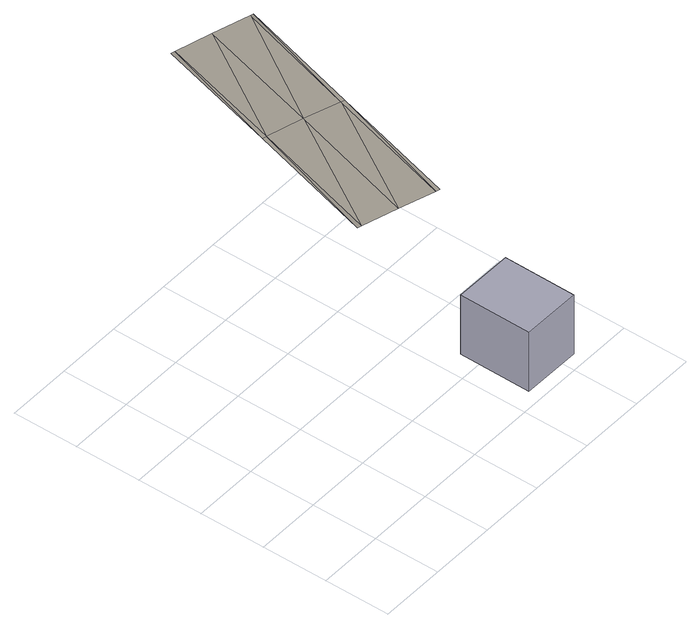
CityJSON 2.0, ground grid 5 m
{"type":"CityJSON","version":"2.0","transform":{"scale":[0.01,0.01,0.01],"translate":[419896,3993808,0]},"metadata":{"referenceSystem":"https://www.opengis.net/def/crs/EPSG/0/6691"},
"CityObjects":{
"bridge1":{"type":"Bridge","attributes":{"function":"05"},"geometry":[{"type":"MultiSurface","lod":"2","boundaries":[[[0,1,2]],[[3,4,1]],[[5,6,7]],[[8,5,7]],[[9,10,11]],[[12,5,9]],[[1,11,3]],[[0,9,1]],[[1,4,2]],[[13,4,3]],[[6,14,7]],[[10,5,8]],[[5,10,9]],[[6,5,12]],[[9,11,1]],[[12,9,0]]],"semantics":{"surfaces":[{"type":"OuterFloorSurface"}],"values":[0,0,0,0,0,0,0,0,0,0,0,0,0,0,0,0]}}]},
"bridge2":{"type":"Bridge","attributes":{"function":"05"},"geometry":[{"type":"Solid","lod":"1","boundaries":[[[[15,16,17,18]],[[19,20,21,22]],[[17,19,22,18]],[[15,21,20,16]],[[18,22,21,15]],[[16,20,19,17]]]]}]}
},
"vertices":[
[89,184,2490],[376,1176,2479],[60,193,2488],[647,2124,2471],[347,1185,2478],[920,1010,2479],[632,17,2492],[948,1001,2478],[1225,1957,2469],[648,1093,2486],[1204,1963,2471],[922,2045,2470],[360,101,2494],[618,2133,2469],[661,9,2491],
[1676,655,0],[2126,652,0],[2121,97,0],[1671,101,0],[2121,97,500],[2126,651,501],[1676,655,500],[1671,101,500]
]}
